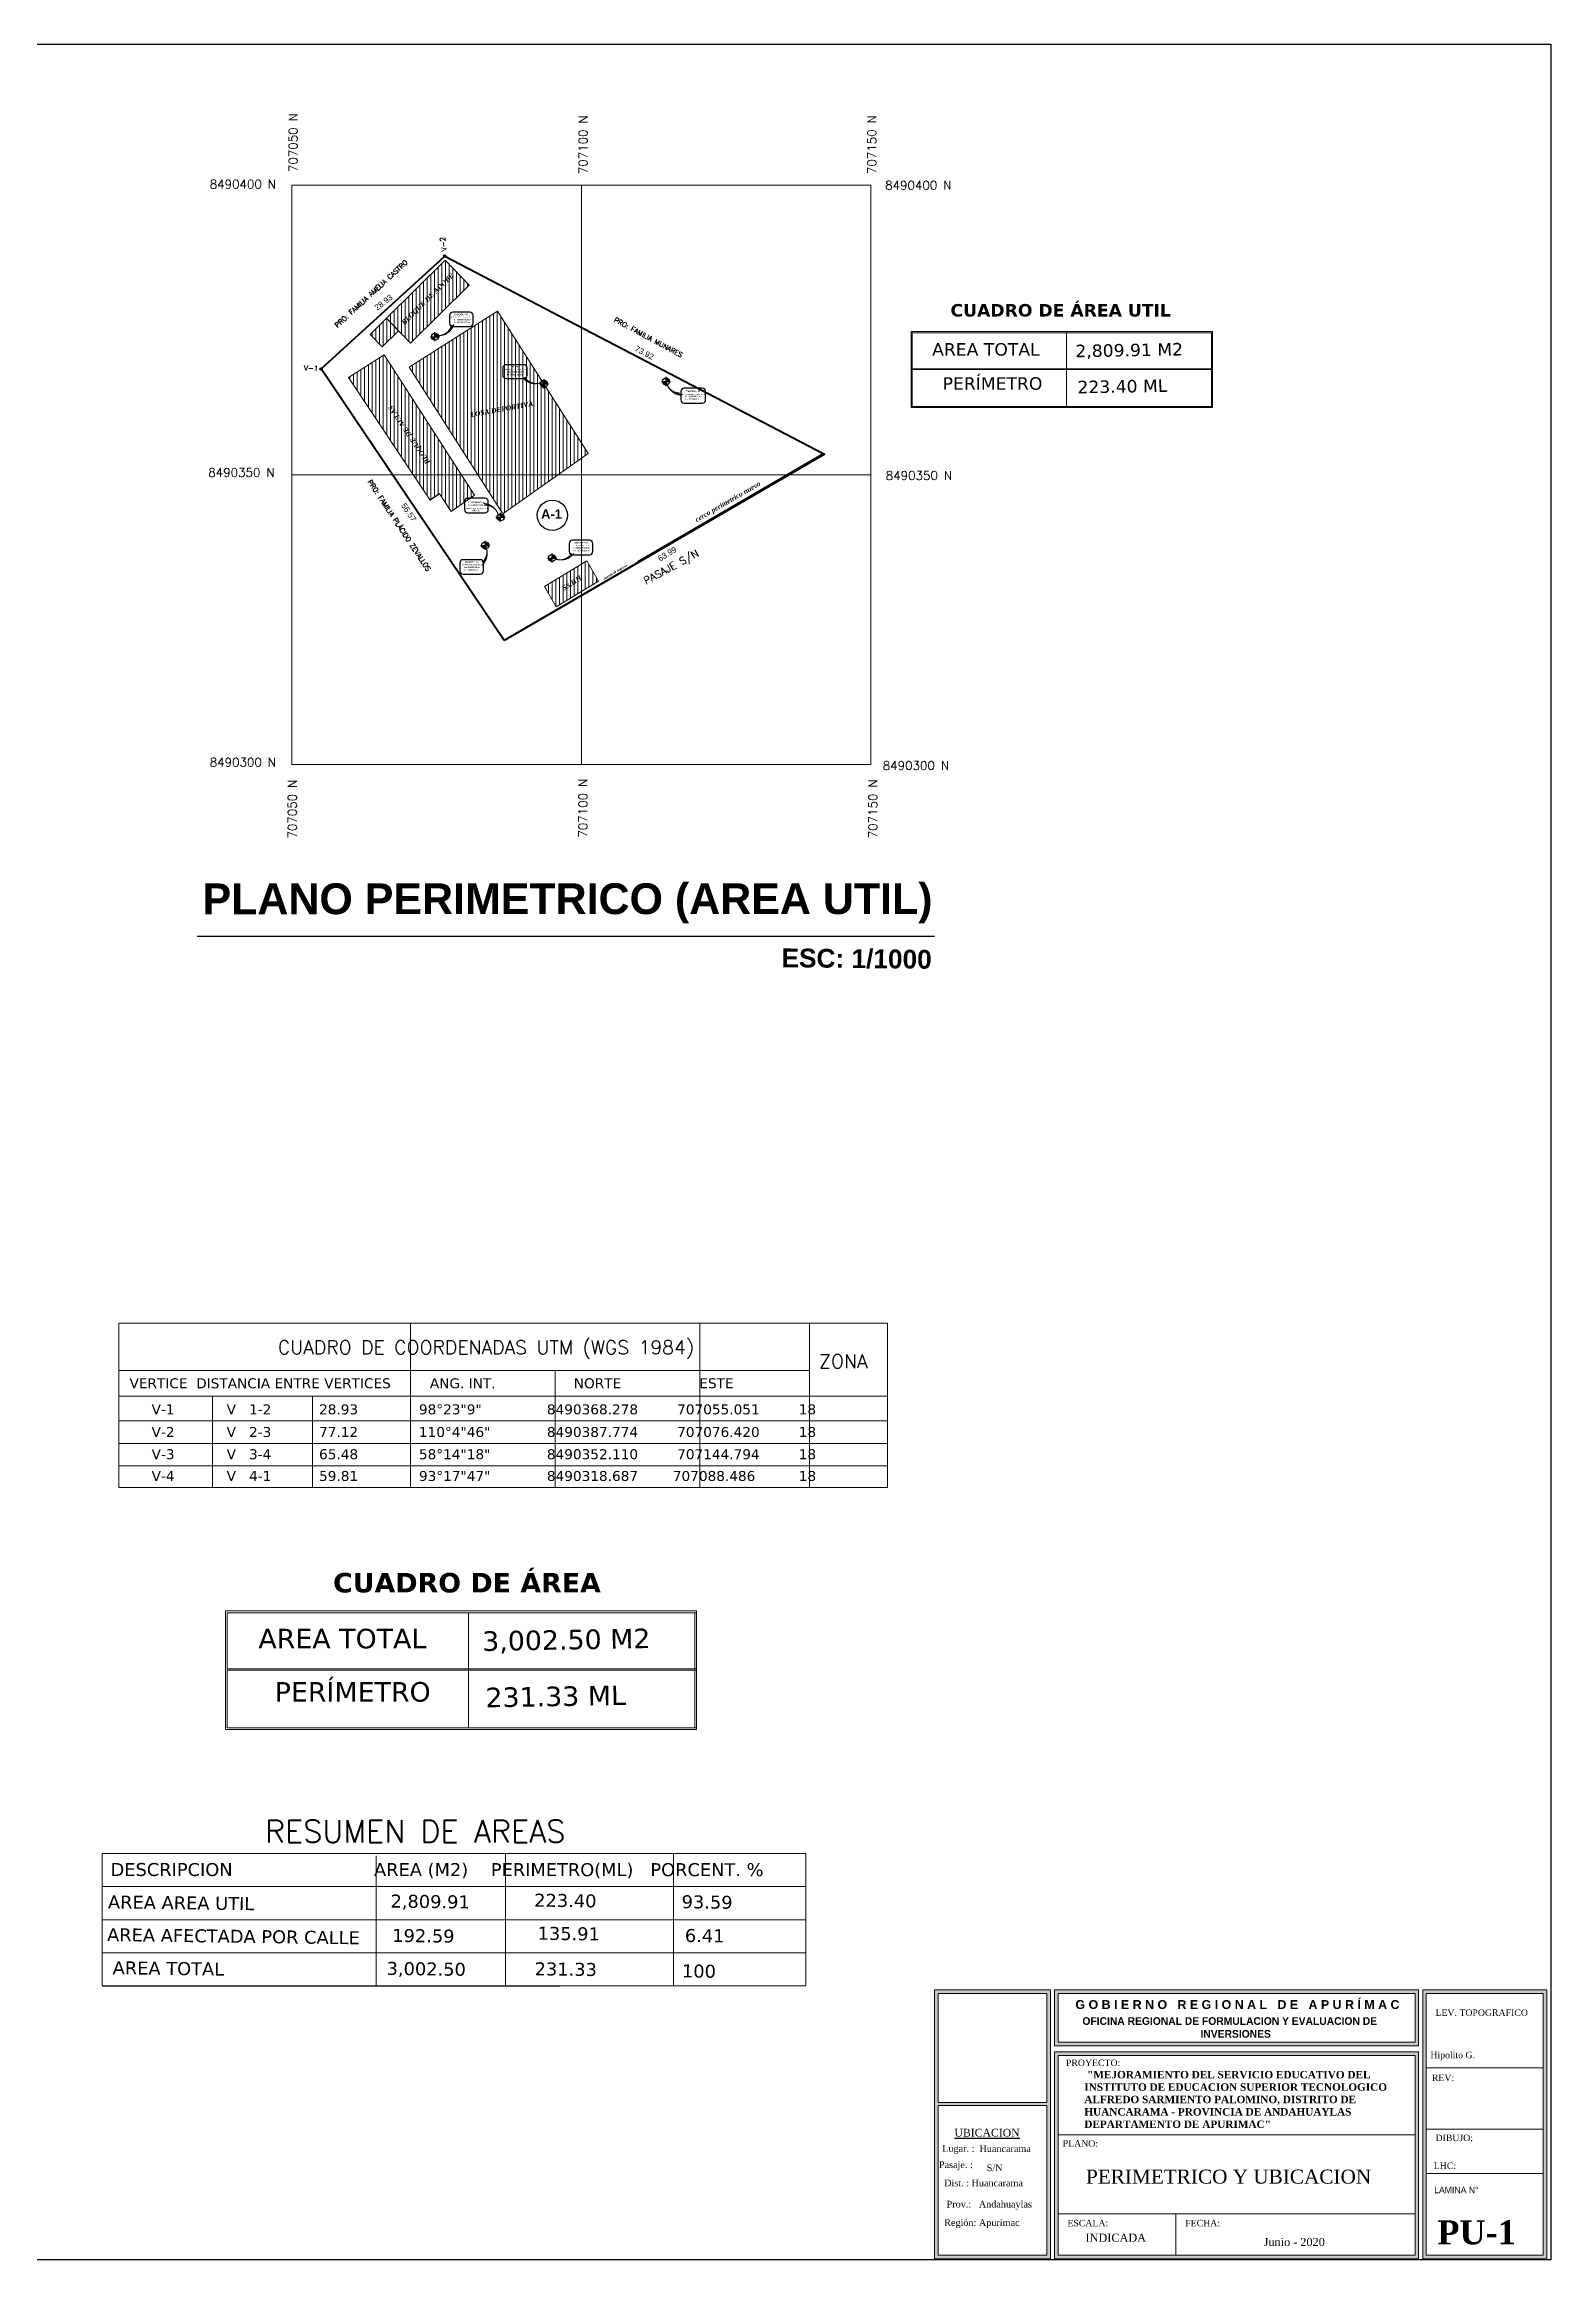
# Model space of a CAD drawing. Header units: metres. Extents: x 706106 to 709341, y 8490035 to 8490642.
# Drawn here: x 707203.2 to 707463.3, y 8490037.9 to 8490420.4 of the extents above; entities that cross this region are included whole.
import ezdxf
from ezdxf.enums import TextEntityAlignment as Align

# ---------------------------------------------------------------- set-up
doc = ezdxf.new("R2010")
doc.units = ezdxf.units.M
for name, color, linetype in [('$AUDIT-BAD-LAYER', 7, 'Continuous'), ('C-ANNO-MATC-TEXT', 150, 'Continuous'), ('C-PROP-BRNG', 92, 'Continuous'), ('C-ROAD-TEXT', 11, 'Continuous'), ('C-SSWR-PIPE-PATT', 7, 'Continuous'), ('C-STRM-STRC', 170, 'Continuous'), ('CALLES', 7, 'Continuous'), ('TEXTOS Numer', 41, 'Continuous')]:
    doc.layers.add(name, color=color, linetype=linetype)
for name, color, linetype, lineweight in [('0_Pen_No__1', 7, 'Continuous', 13), ('1-blanco', 7, 'Continuous', 25), ('2D Drafting - General_Pen_No__1', 7, 'Continuous', 13), ('A-ACOTACION', 7, 'Continuous', 9), ('auxiliar', 1, 'Continuous', 9), ('BLOQUES', 7, 'Continuous', 60), ('detalles', 84, 'Continuous', 25), ('muros_0.8', 12, 'Continuous', 80), ('PLUMA 02', 51, 'Continuous', 20), ('TEXTO', 152, 'Continuous', 0), ('Texto_Pen_No__21', 7, 'Continuous', 35), ('V-INTEREG', 5, 'Continuous', 5)]:
    doc.layers.add(name, color=color, linetype=linetype, lineweight=lineweight)
doc.layers.add('2D Drafting - General_Pen_No__102', color=7, linetype='Continuous', lineweight=13, true_color=0xcccccc)
doc.styles.add('ARIAL', font='arial.ttf')
doc.styles.add('CALLES', font='verdana.ttf', dxfattribs={"height": 3})
doc.styles.add('COTAS', font='arial.ttf')
doc.styles.add('Dutch801 XBd BT', font='dutcheb.ttf', dxfattribs={"height": 0.2})
doc.styles.add('GENERATED_STYLE_7', font='GOTHIC.TTF')
doc.styles.add('MtXpl_Palatino_Linot', font='')
doc.styles.add('MtXpl_Verdana', font='')
doc.styles.add('ROMANT', font='romant.shx')
doc.styles.get("Standard").update_dxf_attribs({"font": 'simplex.shx'})
doc.styles.get('MtXpl_Palatino_Linot').set_extended_font_data('Palatino Linotype', italic=True, bold=True)
doc.styles.get('MtXpl_Verdana').set_extended_font_data('Verdana', bold=True)
pattern_1 = [(90, (197.42394, 188.33345), (-0.635, 0), [])]

# ---------------------------------------------------------------- blocks, each defined once
blk = doc.blocks.new('bm')
for p, q in [((-0.13, 0), (0.13, 0)), ((0, -0.13), (0, 0.13))]:
    blk.add_line(p, q)
at = {"const_width": 0.1}
for points in [[(-0.05, 0, 0.414214), (0, -0.05, 1)], [(0.05, 0, 0.414214), (0, 0.05, 1)]]:
    blk.add_lwpolyline(points, format="xyb", dxfattribs=at)
blk.add_circle((0, 0), 0.1)

msp = doc.modelspace()

# ---------------------------------------------------------------- hatches: boundary and pattern name
at = {"layer": '2D Drafting - General_Pen_No__102', "linetype": 'Continuous'}
h = msp.add_hatch(color=256, dxfattribs=at)
h.paths.add_polyline_path([(707356.888, 8490038.0251), (707376.9134, 8490038.0251), (707376.9134, 8490084.4372), (707356.888, 8490084.4372)])
h.paths.add_polyline_path([(707376.3065, 8490038.632), (707357.5024, 8490038.632), (707357.5024, 8490064.46), (707376.3065, 8490064.46)], flags=16)
h.paths.add_polyline_path([(707357.5024, 8490065.0178), (707357.5024, 8490083.8303), (707376.3065, 8490083.8303), (707376.3065, 8490065.0178)], flags=16)
h = msp.add_hatch(color=256, dxfattribs=at)
h.paths.add_polyline_path([(707377.6275, 8490084.4372), (707377.6275, 8490074.7978), (707440.4623, 8490074.7978), (707440.4623, 8490084.4372)])
h.paths.add_polyline_path([(707378.2344, 8490075.4047), (707378.2344, 8490083.8303), (707439.8554, 8490083.8303), (707439.8554, 8490075.4047)], flags=16)
h = msp.add_hatch(color=256, dxfattribs=at)
h.paths.add_polyline_path([(707441.1764, 8490084.4372), (707441.1764, 8490038.0251), (707462.5973, 8490038.0251), (707462.5973, 8490084.4372)])
h.paths.add_polyline_path([(707441.7833, 8490038.632), (707441.7833, 8490083.8303), (707461.9904, 8490083.8303), (707461.9904, 8490038.632)], flags=16)
h = msp.add_hatch(color=256, dxfattribs=at)
h.paths.add_polyline_path([(707377.6275, 8490038.0251), (707440.4623, 8490038.0251), (707440.4623, 8490073.7267), (707377.6275, 8490073.7267)])
h.paths.add_polyline_path([(707378.2344, 8490038.632), (707378.2344, 8490073.1198), (707439.8554, 8490073.1198), (707439.8554, 8490038.632)], flags=16)
at = {"layer": 'BLOQUES', "lineweight": 0}
h = msp.add_hatch(dxfattribs=at)
h.set_pattern_fill('ANSI31', color=256, scale=0.2, angle=45)
h.set_pattern_definition(pattern_1)
h.paths.add_polyline_path([(707266.1778, 8490364.595), (707282.346, 8490339.311), (707297.0887, 8490349.71), (707281.4351, 8490374.2574)])
h.paths.add_polyline_path([(707276.6761, 8490355.6901), (707287.9212, 8490357.7382), (707287.6834, 8490359.0433), (707276.4383, 8490356.9952)], flags=24)
h.paths.add_polyline_path([(707270.4682, 8490348.2978), (707263.5916, 8490358.5408), (707262.1774, 8490357.5914), (707269.054, 8490347.3483)], flags=24)
h.paths.add_polyline_path([(707265.5488, 8490371.2257), (707274.5013, 8490380.1045), (707273.3018, 8490381.314), (707264.3494, 8490372.4351)], flags=24)
h = msp.add_hatch(dxfattribs=at)
h.set_pattern_fill('ANSI31', color=256, scale=0.2, angle=45)
h.set_pattern_definition(pattern_1)
h.paths.add_polyline_path([(707276.5351, 8490378.7654), (707266.4336, 8490368.7426), (707262.2736, 8490373.0478), (707272.3751, 8490383.0706)])
h.paths.add_polyline_path([(707265.5488, 8490371.2257), (707274.5013, 8490380.1045), (707273.3018, 8490381.314), (707264.3494, 8490372.4351)], flags=24)
h = msp.add_hatch(dxfattribs=at)
h.set_pattern_fill('ANSI31', color=256, scale=0.2, angle=45)
h.set_pattern_definition(pattern_1)
h.paths.add_polyline_path([(707264.3447, 8490370.9045), (707261.5322, 8490368.1392), (707259.4426, 8490370.2644), (707262.2736, 8490373.0478)])
h = msp.add_hatch(dxfattribs=at)
h.set_pattern_fill('ANSI31', color=256, scale=0.2, angle=45)
h.set_pattern_definition(pattern_1)
h.paths.add_polyline_path([(707277.4413, 8490342.4822), (707273.4165, 8490339.7039), (707271.3879, 8490342.7558), (707269.7896, 8490341.6526), (707255.7301, 8490362.804), (707261.848, 8490366.7478)])
h.paths.add_polyline_path([(707276.6761, 8490355.6901), (707287.9212, 8490357.7382), (707287.6834, 8490359.0433), (707276.4383, 8490356.9952)], flags=24)
h.paths.add_polyline_path([(707270.4682, 8490348.2978), (707263.5916, 8490358.5408), (707262.1774, 8490357.5914), (707269.054, 8490347.3483)], flags=24)
h = msp.add_hatch(dxfattribs=at)
h.set_pattern_fill('ANSI31', color=256, scale=0.2, angle=45)
h.set_pattern_definition(pattern_1)
h.paths.add_polyline_path([(707298.8492, 8490327.6648), (707296.856, 8490331.1791), (707289.568, 8490326.7529), (707291.5613, 8490323.2386)])
h.paths.add_polyline_path([(707292.8142, 8490325.6801), (707296.2724, 8490327.8236), (707295.5739, 8490328.9504), (707292.1157, 8490326.8069)], flags=24)
at = {"layer": 'V-INTEREG', "lineweight": 0}
h = msp.add_hatch(dxfattribs=at)
h.set_pattern_fill('ANSI31', color=8, scale=0.027191, angle=-193.688975, style=0)
h.set_pattern_definition([(211.311025, (707272.061438, 8490366.2657927), (0.0017663499, -0.0029038762), [])])
edge = h.paths.add_edge_path()
edge.add_line((707273.8725, 8490371.9581), (707273.5791, 8490371.6044))
edge.add_line((707273.5791, 8490371.6044), (707273.4727, 8490371.8336))
edge.add_arc((707271.2213, 8490372.3658), 2.3134, 273.126986, 346.699516, ccw=False)
edge.add_arc((707271.2511, 8490372.8108), 2.7566, 272.004722, 341.981115)
h.paths.add_polyline_path([(707271.4038, 8490370.1303), (707271.3475, 8490370.0559), (707271.4265, 8490369.9921), (707271.1513, 8490370.0279)])
h = msp.add_hatch(dxfattribs=at)
h.set_pattern_fill('ANSI31', color=8, scale=0.027191, angle=-212.683187, style=0)
h.set_pattern_definition([(192.31681, (707289.623532, 8490358.0572865), (0.0007250424, -0.003320663), [])])
edge = h.paths.add_edge_path()
edge.add_line((707285.7396, 8490362.8502), (707286.1321, 8490362.6112))
edge.add_line((707286.1321, 8490362.6112), (707286.1581, 8490362.8626))
edge.add_arc((707288.1137, 8490364.0986), 2.3134, 212.294696, 285.867226)
edge.add_arc((707287.9407, 8490364.5097), 2.7566, 217.013097, 286.98949, ccw=False)
h.paths.add_polyline_path([(707288.6688, 8490361.9254), (707288.7462, 8490361.8733), (707288.6923, 8490361.7873), (707288.9409, 8490361.9108)])
h = msp.add_hatch(dxfattribs=at)
h.set_pattern_fill('ANSI31', color=8, scale=0.027191, angle=-73.516556, style=0)
h.set_pattern_definition([(331.483444, (707315.2196764, 8490367.6466577), (0.0016226757, 0.0029865386), [])])
edge = h.paths.add_edge_path()
edge.add_line((707313.0392, 8490359.7919), (707312.63, 8490360.0009))
edge.add_line((707312.63, 8490360.0009), (707312.8304, 8490360.1549))
edge.add_arc((707312.8581, 8490362.4681), 2.3134, 195.742264, 269.314794, ccw=False)
edge.add_arc((707313.2988, 8490362.5362), 2.7566, 194.62, 264.596393)
h.paths.add_polyline_path([(707310.7164, 8490361.8018), (707310.6315, 8490361.8404), (707310.5865, 8490361.7494), (707310.5613, 8490362.0258)])
h = msp.add_hatch(dxfattribs=at)
h.set_pattern_fill('ANSI31', color=8, scale=0.027191, angle=-156.38919, style=0)
h.set_pattern_definition([(248.61081, (707285.228063, 8490336.8332458), (0.0031647951, -0.0012395809), [])])
edge = h.paths.add_edge_path()
edge.add_line((707279.0855, 8490341.1023), (707279.5022, 8490340.9083))
edge.add_line((707279.5022, 8490340.9083), (707279.3075, 8490340.7471))
edge.add_arc((707279.3645, 8490338.4344), 2.3134, 17.838777, 91.411307, ccw=False)
edge.add_arc((707278.9265, 8490338.3502), 2.7566, 16.716513, 86.692906)
h.paths.add_polyline_path([(707281.4803, 8490339.1786), (707281.5666, 8490339.1431), (707281.6083, 8490339.2358), (707281.6435, 8490338.9604)])
h = msp.add_hatch(dxfattribs=at)
h.set_pattern_fill('ANSI31', color=8, scale=0.027191, angle=-113.904617, style=0)
h.set_pattern_definition([(291.095383, (707283.0225048, 8490335.103968), (0.00317111, 0.001223336), [])])
edge = h.paths.add_edge_path()
edge.add_line((707278.8785, 8490330.534), (707279.0548, 8490330.9585))
edge.add_line((707279.0548, 8490330.9585), (707278.8023, 8490330.9458))
edge.add_arc((707277.2824, 8490332.6898), 2.3134, 311.073266, 384.645797)
edge.add_arc((707276.9025, 8490332.4561), 2.7566, 315.791668, 385.76806, ccw=False)
h.paths.add_polyline_path([(707279.3454, 8490333.5701), (707279.385, 8490333.6545), (707279.4783, 8490333.6143), (707279.3183, 8490333.8412)])
h = msp.add_hatch(dxfattribs=at)
h.set_pattern_fill('ANSI31', color=8, scale=0.027191, angle=-212.683187, style=0)
h.set_pattern_definition([(192.31681, (707290.8331052, 8490327.620693), (0.0007250424, -0.003320663), [])])
edge = h.paths.add_edge_path()
edge.add_line((707294.5983, 8490332.4136), (707294.2057, 8490332.1746))
edge.add_line((707294.2057, 8490332.1746), (707294.1797, 8490332.426))
edge.add_arc((707292.2241, 8490333.662), 2.3134, 254.132774, 327.705304, ccw=False)
edge.add_arc((707292.3971, 8490334.0731), 2.7566, 253.01051, 322.986903)
h.paths.add_polyline_path([(707291.669, 8490331.4888), (707291.5916, 8490331.4368), (707291.6456, 8490331.3507), (707291.397, 8490331.4742)])

# ---------------------------------------------------------------- linework, layer by layer
msp.add_line((707271.3879, 8490342.7558), (707269.7896, 8490341.6526))
msp.add_circle((707290.8928, 8490339.0419), 2.6165)
at = {"layer": '0_Pen_No__1', "linetype": 'Continuous'}
for p, q in [((707441.7833, 8490070.9805), (707461.9904, 8490070.9805)), ((707439.8554, 8490059.4306), (707378.2344, 8490059.4306)), ((707441.7833, 8490060.4091), (707461.9904, 8490060.4091)), ((707441.7833, 8490052.7404), (707461.9904, 8490052.7404)), ((707378.2321, 8490045.7724), (707439.8577, 8490045.7724)), ((707398.5724, 8490045.7724), (707398.5724, 8490038.632))]:
    msp.add_line(p, q, dxfattribs=at)
at = {"layer": '0_Pen_No__1', "linetype": 'Continuous', "flags": 128}
for points in [[(707356.888, 8490038.0251), (707376.9134, 8490038.0251), (707376.9134, 8490084.4372), (707356.888, 8490084.4372)], [(707357.5024, 8490083.8303), (707376.3065, 8490083.8303), (707376.3065, 8490065.0178), (707357.5024, 8490065.0178)], [(707377.6275, 8490074.7978), (707440.4623, 8490074.7978), (707440.4623, 8490084.4372), (707377.6275, 8490084.4372)], [(707378.2344, 8490075.4047), (707439.8554, 8490075.4047), (707439.8554, 8490083.8303), (707378.2344, 8490083.8303)], [(707441.1764, 8490038.0251), (707462.5973, 8490038.0251), (707462.5973, 8490084.4372), (707441.1764, 8490084.4372)], [(707441.7833, 8490038.632), (707461.9904, 8490038.632), (707461.9904, 8490083.8303), (707441.7833, 8490083.8303)], [(707377.6275, 8490073.7267), (707377.6275, 8490038.0251), (707440.4623, 8490038.0251), (707440.4623, 8490073.7267)], [(707378.2344, 8490073.1198), (707378.2344, 8490038.632), (707439.8554, 8490038.632), (707439.8554, 8490073.1198)], [(707357.5024, 8490038.632), (707376.3065, 8490038.632), (707376.3065, 8490064.46), (707357.5024, 8490064.46)]]:
    msp.add_lwpolyline(points, close=True, dxfattribs=at)
at = {"layer": '1-blanco', "linetype": 'Continuous', "lineweight": 9}
for p, q in [((707352.8315, 8490357.6354), (707352.8315, 8490370.7388)), ((707352.8315, 8490370.7388), (707404.8963, 8490370.7388)), ((707353.0315, 8490364.3263), (707353.0315, 8490370.5389)), ((707353.0315, 8490370.5389), (707404.8963, 8490370.5389)), ((707379.6996, 8490370.5389), (707379.6996, 8490357.8206)), ((707404.6964, 8490370.5389), (707404.6964, 8490364.3263)), ((707404.8963, 8490370.7388), (707404.8963, 8490357.6354)), ((707404.8963, 8490364.3263), (707353.0315, 8490364.3263)), ((707353.0315, 8490357.8206), (707353.0315, 8490364.1797)), ((707353.0315, 8490364.1797), (707404.8963, 8490364.1797)), ((707404.6964, 8490364.1797), (707404.6964, 8490357.8206)), ((707404.8963, 8490357.6354), (707352.8315, 8490357.6354)), ((707404.8963, 8490357.8206), (707353.0315, 8490357.8206)), ((707234.4442, 8490129.3932), (707234.4442, 8490149.8674)), ((707234.4442, 8490149.8674), (707315.7954, 8490149.8674)), ((707315.7954, 8490149.8674), (707315.7954, 8490129.3932)), ((707234.7566, 8490139.8478), (707234.7566, 8490149.555)), ((707234.7566, 8490149.555), (707315.7954, 8490149.555)), ((707276.4255, 8490149.555), (707276.4255, 8490129.6826)), ((707315.483, 8490149.555), (707315.483, 8490139.8478)), ((707315.7954, 8490139.8478), (707234.7566, 8490139.8478)), ((707234.7566, 8490129.6826), (707234.7566, 8490139.6188)), ((707234.7566, 8490139.6188), (707315.7954, 8490139.6188)), ((707315.483, 8490139.6188), (707315.483, 8490129.6826)), ((707315.7954, 8490129.3932), (707234.4442, 8490129.3932)), ((707315.7954, 8490129.6826), (707234.7566, 8490129.6826)), ((707213.193, 8490096.5511), (707213.193, 8490107.9739)), ((707213.193, 8490107.9739), (707292.2419, 8490107.9739)), ((707213.193, 8490096.5511), (707213.193, 8490107.9739)), ((707213.193, 8490107.9739), (707292.2419, 8490107.9739)), ((707249.8198, 8490107.9739), (707334.689, 8490107.9739)), ((707249.8198, 8490107.9739), (707334.689, 8490107.9739)), ((707282.8303, 8490107.9739), (707282.8303, 8490096.5511)), ((707282.8303, 8490107.9739), (707282.8303, 8490096.5511)), ((707311.8037, 8490107.9739), (707311.8037, 8490096.5511)), ((707311.8037, 8490107.9739), (707311.8037, 8490096.5511)), ((707260.5011, 8490107.5899), (707260.5011, 8490096.1671)), ((707260.5011, 8490107.5899), (707260.5011, 8490096.1671)), ((707213.193, 8490102.2631), (707292.2419, 8490102.2631)), ((707213.193, 8490102.2631), (707292.2419, 8490102.2631)), ((707249.8198, 8490102.2631), (707334.5149, 8490102.2631)), ((707249.8198, 8490102.2631), (707334.689, 8490102.2631)), ((707213.193, 8490085.1283), (707213.193, 8490096.5511)), ((707213.193, 8490096.5511), (707292.2419, 8490096.5511)), ((707213.193, 8490085.1283), (707213.193, 8490096.5511)), ((707213.193, 8490096.5511), (707292.2419, 8490096.5511)), ((707249.8198, 8490096.5511), (707334.689, 8490096.5511)), ((707249.8198, 8490096.5511), (707334.689, 8490096.5511)), ((707282.8303, 8490096.5511), (707282.8303, 8490090.8403)), ((707282.8303, 8490096.5511), (707282.8303, 8490090.8403)), ((707311.8036, 8490096.5511), (707311.8036, 8490090.8403)), ((707311.8036, 8490096.5511), (707311.8036, 8490090.8403)), ((707260.5011, 8490096.1671), (707260.5011, 8490090.8403)), ((707260.5011, 8490096.1671), (707260.5011, 8490090.8403)), ((707213.193, 8490090.8403), (707292.2419, 8490090.8403)), ((707213.193, 8490090.8403), (707292.2419, 8490090.8403)), ((707249.8198, 8490090.8403), (707334.689, 8490090.8403)), ((707249.8198, 8490090.8403), (707334.689, 8490090.8403)), ((707260.5011, 8490091.9064), (707260.5011, 8490085.1283)), ((707260.5011, 8490091.9064), (707260.5011, 8490085.1283)), ((707260.5011, 8490090.4551), (707260.5011, 8490085.1283)), ((707260.5011, 8490090.4551), (707260.5011, 8490085.1283)), ((707282.8303, 8490090.8391), (707282.8303, 8490085.1283)), ((707282.8303, 8490090.8391), (707282.8303, 8490085.1283)), ((707311.8036, 8490090.8403), (707311.8036, 8490085.1283)), ((707311.8036, 8490090.8403), (707311.8036, 8490085.1283)), ((707311.8036, 8490090.8391), (707311.8036, 8490085.1283)), ((707311.8036, 8490090.8391), (707311.8036, 8490085.1283)), ((707213.193, 8490085.1283), (707334.689, 8490085.1283)), ((707213.193, 8490085.1283), (707334.689, 8490085.1283)), ((707249.8198, 8490085.1283), (707334.689, 8490085.1283)), ((707249.8198, 8490085.1283), (707334.689, 8490085.1283))]:
    msp.add_line(p, q, dxfattribs=at)
at = {"layer": '1-blanco', "linetype": 'Continuous', "lineweight": 5}
for p, q in [((707216.0603, 8490199.5554), (707266.4268, 8490199.5554)), ((707216.0603, 8490199.5554), (707216.0603, 8490186.9533)), ((707266.4268, 8490199.5554), (707266.4268, 8490183.158)), ((707316.3431, 8490199.5554), (707316.3431, 8490183.1581)), ((707316.3431, 8490199.5554), (707348.7899, 8490199.5554)), ((707335.2914, 8490199.5554), (707335.2914, 8490191.3756)), ((707216.0603, 8490191.3756), (707266.4268, 8490191.3756)), ((707316.3431, 8490191.3756), (707335.2914, 8490191.3756)), ((707335.2914, 8490191.3756), (707335.2914, 8490186.9533)), ((707335.2914, 8490191.3756), (707335.2914, 8490186.9533)), ((707216.0603, 8490186.9533), (707316.343, 8490186.9533)), ((707216.0603, 8490171.1757), (707216.0603, 8490186.9533)), ((707216.0603, 8490174.935), (707216.0603, 8490186.9515)), ((707232.2274, 8490186.9533), (707232.2274, 8490182.531)), ((707249.4811, 8490186.9533), (707249.4811, 8490182.531)), ((707266.4268, 8490187.0414), (707266.4268, 8490186.9533)), ((707266.4268, 8490186.9533), (707266.4268, 8490174.935)), ((707316.343, 8490187.0415), (707316.343, 8490186.9533)), ((707316.343, 8490186.9533), (707316.343, 8490174.935)), ((707316.3431, 8490186.9533), (707348.7899, 8490186.9533)), ((707335.2913, 8490187.0415), (707335.2913, 8490178.7717)), ((707335.2913, 8490187.0415), (707335.2913, 8490171.1757)), ((707335.2913, 8490186.9533), (707335.2913, 8490174.935)), ((707335.2913, 8490186.9515), (707335.2913, 8490174.935)), ((707216.0603, 8490178.7717), (707216.0603, 8490182.6803)), ((707216.0603, 8490182.6803), (707316.3431, 8490182.6803)), ((707232.2274, 8490182.531), (707232.2274, 8490174.935)), ((707249.4811, 8490182.531), (707249.4811, 8490174.935)), ((707316.343, 8490182.6803), (707348.7899, 8490182.6803)), ((707216.0603, 8490178.7717), (707316.343, 8490178.7717)), ((707266.4267, 8490178.7717), (707266.4267, 8490174.935)), ((707266.4268, 8490179.3573), (707266.4268, 8490171.1757)), ((707316.343, 8490179.3573), (707316.343, 8490171.1757)), ((707316.343, 8490178.7717), (707316.343, 8490174.935)), ((707316.343, 8490178.7717), (707348.7899, 8490178.7717)), ((707335.2913, 8490179.3573), (707335.2913, 8490171.1757)), ((707216.0603, 8490174.935), (707316.343, 8490174.935)), ((707232.2274, 8490174.935), (707232.2274, 8490171.1757)), ((707249.4811, 8490174.935), (707249.4811, 8490171.1757)), ((707316.343, 8490174.935), (707348.7899, 8490174.935)), ((707216.0603, 8490171.1757), (707316.343, 8490171.1757)), ((707316.343, 8490171.1757), (707348.7899, 8490171.1757))]:
    msp.add_line(p, q, dxfattribs=at)
at = {"layer": '1-blanco', "linetype": 'Continuous', "lineweight": 5, "flags": 128}
for points in [[(707266.4268, 8490199.5554), (707316.3431, 8490199.5554)], [(707348.7899, 8490199.5554), (707348.7899, 8490171.1757)], [(707266.4268, 8490191.3756), (707316.3431, 8490191.3756)], [(707291.3849, 8490191.3756), (707291.3849, 8490171.1757)]]:
    msp.add_lwpolyline(points, dxfattribs=at)
at = {"layer": '1-blanco', "linetype": 'Continuous', "lineweight": 9, "flags": 128}
msp.add_lwpolyline([(707334.689, 8490107.9739), (707334.689, 8490085.1283)], dxfattribs=at)
at = {"layer": '2D Drafting - General_Pen_No__1', "linetype": 'Continuous', "flags": 128}
for points in [[(707356.888, 8490038.0251), (707376.9134, 8490038.0251), (707376.9134, 8490084.4372), (707356.888, 8490084.4372)], [(707357.5024, 8490065.0178), (707357.5024, 8490083.8303), (707376.3065, 8490083.8303), (707376.3065, 8490065.0178)], [(707377.6275, 8490084.4372), (707377.6275, 8490074.7978), (707440.4623, 8490074.7978), (707440.4623, 8490084.4372)], [(707378.2344, 8490075.4047), (707378.2344, 8490083.8303), (707439.8554, 8490083.8303), (707439.8554, 8490075.4047)], [(707441.1764, 8490084.4372), (707441.1764, 8490038.0251), (707462.5973, 8490038.0251), (707462.5973, 8490084.4372)], [(707441.7833, 8490038.632), (707441.7833, 8490083.8303), (707461.9904, 8490083.8303), (707461.9904, 8490038.632)], [(707377.6275, 8490038.0251), (707440.4623, 8490038.0251), (707440.4623, 8490073.7267), (707377.6275, 8490073.7267)], [(707378.2344, 8490038.632), (707378.2344, 8490073.1198), (707439.8554, 8490073.1198), (707439.8554, 8490038.632)], [(707376.3065, 8490038.632), (707357.5024, 8490038.632), (707357.5024, 8490064.46), (707376.3065, 8490064.46)]]:
    msp.add_lwpolyline(points, close=True, dxfattribs=at)
at = {"layer": 'A-ACOTACION', "lineweight": 30, "flags": 128}
msp.add_lwpolyline([(706943.0805, 8490420.3514), (707463.2805, 8490420.3514), (707463.2805, 8490037.8514), (706943.0805, 8490037.8514), (706943.0805, 8490420.3514)], dxfattribs=at)
at = {"layer": 'BLOQUES', "lineweight": 0, "flags": 128}
for points in [[(707276.5351, 8490378.7654), (707266.4336, 8490368.7426), (707262.2736, 8490373.0478), (707272.3751, 8490383.0706)], [(707264.3447, 8490370.9045), (707261.5322, 8490368.1392), (707259.4426, 8490370.2644), (707262.2736, 8490373.0478)], [(707266.1778, 8490364.595), (707282.346, 8490339.311), (707297.0887, 8490349.71), (707281.4351, 8490374.2574)], [(707298.8492, 8490327.6648), (707296.856, 8490331.1791), (707289.568, 8490326.7529), (707291.5613, 8490323.2386)]]:
    msp.add_lwpolyline(points, close=True, dxfattribs=at)
msp.add_lwpolyline([(707277.4413, 8490342.4822), (707273.4165, 8490339.7039), (707271.3879, 8490342.7558), (707269.7896, 8490341.6526), (707255.7301, 8490362.804), (707261.848, 8490366.7478), (707277.4413, 8490342.4822)], dxfattribs=at)
at = {"layer": 'BLOQUES', "lineweight": 35, "flags": 128}
msp.add_lwpolyline([(707305.6305, 8490331.0028), (707337.711, 8490349.6934), (707337.8682, 8490349.6114), (707305.7061, 8490330.8732)], close=True, dxfattribs=at)
at = {"layer": 'C-ANNO-MATC-TEXT', "lineweight": 9}
for p, q in [((707245.9088, 8490396.0222), (707345.9088, 8490396.0222)), ((707245.9088, 8490296.0222), (707245.9088, 8490396.0222)), ((707295.9088, 8490296.0222), (707295.9088, 8490396.0222)), ((707345.9088, 8490296.0222), (707345.9088, 8490396.0222)), ((707245.9088, 8490346.0222), (707345.9088, 8490346.0222)), ((707245.9088, 8490296.0222), (707345.9088, 8490296.0222))]:
    msp.add_line(p, q, dxfattribs=at)
at = {"layer": 'C-ROAD-TEXT', "color": 4, "linetype": 'Continuous', "lineweight": -3}
for points, elevation in [([(707273.1358, 8490373.5388), (707273.1358, 8490372.1809, 0.41421356), (707273.7022, 8490371.6144), (707276.6537, 8490371.6144, 0.41421356), (707277.2202, 8490372.1809), (707277.2202, 8490373.5388, 0.41421356), (707276.6537, 8490374.1053), (707273.7022, 8490374.1053, 0.41421356)], -3505.372), ([(707286.4772, 8490364.52), (707286.4772, 8490363.162, -0.41421356), (707285.9107, 8490362.5956), (707282.9592, 8490362.5956, -0.41421356), (707282.3928, 8490363.162), (707282.3928, 8490364.52, -0.41421356), (707282.9592, 8490365.0864), (707285.9107, 8490365.0864, -0.41421356)], -507.09), ([(707313.0778, 8490360.3975), (707313.0778, 8490358.9717, 0.41421356), (707313.6726, 8490358.3769), (707316.7717, 8490358.3769, 0.41421356), (707317.3664, 8490358.9717), (707317.3664, 8490360.3975, 0.41421356), (707316.7717, 8490360.9923), (707313.6726, 8490360.9923, 0.41421356)], -177.8796), ([(707279.8375, 8490340.0441), (707279.8375, 8490341.402, 0.41421356), (707279.2711, 8490341.9685), (707276.3196, 8490341.9685, 0.41421356), (707275.7531, 8490341.402), (707275.7531, 8490340.0441, 0.41421356), (707276.3196, 8490339.4776), (707279.2711, 8490339.4776, 0.41421356)], -507.051), ([(707293.8136, 8490334.1517), (707293.8136, 8490332.7938, 0.41421356), (707294.3801, 8490332.2273), (707297.3316, 8490332.2273, 0.41421356), (707297.898, 8490332.7938), (707297.898, 8490334.1517, 0.41421356), (707297.3316, 8490334.7182), (707294.3801, 8490334.7182, 0.41421356)], -520.5089)]:
    msp.add_lwpolyline(points, format="xyb", close=True, dxfattribs=dict(at, elevation=elevation))
msp.add_lwpolyline([(707274.9345, 8490330.7985), (707274.9345, 8490329.4406, 0.41421356), (707275.5009, 8490328.8741), (707278.4524, 8490328.8741, 0.41421356), (707279.0189, 8490329.4406), (707279.0189, 8490330.7985, 0.41421356), (707278.4524, 8490331.365), (707275.5009, 8490331.365, 0.41421356)], format="xyb", close=True, dxfattribs=at)
at = {"layer": 'C-SSWR-PIPE-PATT'}
for centre in [(707272.3282, 8490383.7961), (707250.9591, 8490364.3007), (707250.9591, 8490364.3007)]:
    msp.add_circle(centre, 0.1964, dxfattribs=at)
at = {"layer": 'C-STRM-STRC', "lineweight": 50, "flags": 128}
msp.add_lwpolyline([(707282.5808, 8490317.4), (707250.9591, 8490364.3007), (707272.3282, 8490383.7961), (707337.8682, 8490349.6114), (707282.5808, 8490317.4)], dxfattribs=at)
at = {"layer": 'TEXTO', "lineweight": 30, "flags": 128}
msp.add_lwpolyline([(707229.5972, 8490266.3779), (707356.9056, 8490266.3779)], dxfattribs=at)
at = {"layer": 'TEXTOS Numer'}
msp.add_line((707213.193, 8490085.1283), (707292.2419, 8490085.1283), dxfattribs=at)
msp.add_line((707213.193, 8490085.1283), (707292.2419, 8490085.1283), dxfattribs=at)

# ---------------------------------------------------------------- block references
at = {"layer": 'detalles', "linetype": 'Continuous', "xscale": 6.096, "yscale": 6.096, "zscale": 6.096}
for p in [(707270.6367, 8490369.8691), (707289.4641, 8490361.7275, 2998.282), (707310.538, 8490362.1278), (707281.9507, 8490338.6821, 2998.321), (707279.3158, 8490333.8431), (707290.8664, 8490331.655)]:
    msp.add_blockref('bm', p, dxfattribs=at)

# ---------------------------------------------------------------- texts
at = {"layer": '$AUDIT-BAD-LAYER', "color": 0, "style": 'Dutch801 XBd BT'}
msp.add_text('PERIMETRICO Y UBICACION', height=2.424604, dxfattribs=at).set_placement((707383.048, 8490050.9821, -177.2994))
at = {"layer": '$AUDIT-BAD-LAYER', "style": 'Dutch801 XBd BT'}
for s, insert, char_height, attachment_point in [('LEV. TOPOGRAFICO', (707443.3873, 8490081.0634), 1.118796, 1), ('Hipolito G.', (707442.5101, 8490073.7527), 1.118796, 1), ('PROYECTO:', (707379.5745, 8490072.4096), 1.1188, 1), ('REV:', (707442.7611, 8490069.8163), 1.1188, 1), ('{\\LUBICACION}', (707360.3269, 8490059.0881), 1.342555, 7), ('PLANO:', (707379.025, 8490058.4803), 1.1188, 1), ('DIBUJO:', (707443.3873, 8490059.4397), 1.1188, 1), ('Pasaje. :  ', (707357.6414, 8490053.2941), 1.162989, 7), ('Lugar. :     ', (707358.2165, 8490056.1086), 1.162989, 7), ('            Huancarama', (707359.379, 8490056.4286), 1.162989, 7), ('       S/N', (707362.827, 8490053.1231), 1.16299, 7), ('LHC:', (707443.0917, 8490054.6341), 1.1188, 1), ('Dist. : Huancarama ', (707358.5499, 8490050.4898), 1.162989, 7), ('{\\fCentury Gothic|b0|i0|c0|p34;LAMINA\\fCentury Gothic|b0|i0|c128|p34; \\fCentury Gothic|b0|i0|c0|p34;N°}', (707443.1538, 8490050.455), 1.1187962, 1), ('Prov.:   Andahuaylas', (707358.9754, 8490046.4793), 1.162989, 7), ('Región: Apurimac', (707358.5525, 8490043.298), 1.162989, 7), ('{ESCALA:}', (707379.8361, 8490044.7304), 1.1188, 1), ('{FECHA:}', (707400.1765, 8490044.7304), 1.1188, 1), ('{INDICADA}', (707382.9657, 8490040.9286), 1.3985, 7), ('Junio - 2020', (707413.7179, 8490041.6108), 1.398495, 1)]:
    msp.add_mtext(s, dxfattribs=dict(at, insert=insert, char_height=char_height, attachment_point=attachment_point))
at = {"layer": '$AUDIT-BAD-LAYER', "insert": (707382.753, 8490070.4419), "char_height": 1.2841415, "width": 58.76956, "attachment_point": 1}
msp.add_mtext('{\\fTimes New Roman|b1|i0|c0|p18; "MEJORAMIENTO DEL SERVICIO EDUCATIVO DEL INSTITUTO DE EDUCACION SUPERIOR TECNOLOGICO ALFREDO SARMIENTO PALOMINO, DISTRITO DE HUANCARAMA - PROVINCIA DE ANDAHUAYLAS DEPARTAMENTO DE APURIMAC"\\P }', dxfattribs=at)
at = {"char_height": 1, "attachment_point": 5, "style": 'COTAS'}
for s, insert, rotation in [('28.93', (707261.753, 8490375.7898), 37.701128), ('73.92', (707306.7804, 8490367.0955), 331.759361), ('56.57', (707266.1066, 8490339.5416), 303.58729), ('63.99', (707310.7348, 8490332.3637), 31.074812)]:
    msp.add_mtext(s, dxfattribs=dict(at, insert=insert, rotation=rotation))
at = {"layer": '0_Pen_No__1', "linetype": 'Continuous', "insert": (707378.2344, 8490076.1579), "char_height": 1.3296695, "width": 61.621008, "attachment_point": 7, "style": 'ARIAL'}
msp.add_mtext('\\pi4.19132,t28.67386,53.1564;{\\fBodoni MT|b1|i0|c0|p18;OFICINA REGIONAL DE FORMULACION Y EVALUACION DE \\P\\pi24.58218,t49.06472,73.54726;INVERSIONES\\fBernadette|b0|i0|c0|p2; \\C8;\\c8355711; }', dxfattribs=at)
at = {"layer": '1-blanco', "linetype": 'Continuous', "lineweight": 9}
for s, height, rotation, p in [('  CUADRO DE COORDENADAS UTM (WGS 1984)', 2.378341, 0.000126, (707240.252, 8490194.1907, 270763.7411)), ('  ZONA', 2.37834, 0.000126, (707333.7136, 8490191.7814)), ('RESUMEN DE AREAS', 3.84, 359.999912, (707241.2964, 8490109.8896)), ('RESUMEN DE AREAS', 3.84, 359.999912, (707241.2964, 8490109.8896))]:
    msp.add_text(s, height=height, rotation=rotation, dxfattribs=at).set_placement(p)
at = {"layer": '1-blanco', "linetype": 'Continuous', "lineweight": 5, "style": 'CALLES'}
for s, rotation, p in [('DESCRIPCION                         AREA (M2)    PERIMETRO(ML)   PORCENT. %%%', 359.986142, (707214.6256, 8490104.0996)), ('AREA AREA UTIL', 359.267478, (707214.1557, 8490098.5117)), (' 2,809.91', 359.267478, (707261.9738, 8490098.6693)), ('223.40', 359.267478, (707287.7569, 8490098.8146)), ('93.59', 359.267478, (707313.2084, 8490098.542)), ('AREA AFECTADA POR CALLE', 359.267478, (707214.009, 8490092.8591)), (' 192.59', 359.267478, (707262.2717, 8490092.7411)), ('135.91', 359.267478, (707288.3435, 8490093.0978)), ('  6.41', 359.267478, (707311.8145, 8490092.7448)), ('AREA TOTAL', 359.267478, (707214.9696, 8490087.1483)), ('3,002.50', 359.267478, (707262.2717, 8490087.0304)), ('231.33', 359.267478, (707287.8321, 8490086.9644)), ('  100', 359.267478, (707311.3165, 8490086.6232))]:
    msp.add_text(s, height=2.24, rotation=rotation, dxfattribs=at).set_placement(p)
at = {"layer": '1-blanco', "linetype": 'Continuous', "lineweight": 9, "attachment_point": 1}
for s, insert, char_height, width, rotation in [('{\\fVerdana|b0|i0|c0|p34;AREA TOTAL}', (707356.4768, 8490368.7616), 2.161413, 19.297166, 0.000126), ('{\\fVerdana|b0|i0|c0|p34;2,809.91 M2}', (707381.1917, 8490368.4743), 2.161413, 38.403691, 1), ('{\\fVerdana|b0|i0|c0|p34;PERÍMETRO}', (707358.2867, 8490362.8691), 2.161413, 5.652463, 0.029714), ('{\\fVerdana|b0|i0|c0|p34;223.40 ML}', (707381.549, 8490362.2438), 2.161413, 20.849526, 1), ('{\\fVerdana|b0|i0|c0|p34;VERTICE  DISTANCIA ENTRE VERTICES         ANG. INT.                  NORTE                  ESTE}', (707217.8916, 8490190.0323), 1.7188284, 114.884745, 0.000189), ('{\\fVerdana|b0|i0|c0|p34;AREA TOTAL}', (707240.1398, 8490146.778), 3.377209, 30.151822, 0.000126), ('{\\fVerdana|b0|i0|c0|p34;3,002.50 M2}', (707278.757, 8490146.3291), 3.377209, 60.005768, 1), ('{\\fVerdana|b0|i0|c0|p34;PERÍMETRO}', (707242.9679, 8490137.5709), 3.377209, 8.831973, 0.029714), ('{\\fVerdana|b0|i0|c0|p34;231.33 ML}', (707279.3153, 8490136.5938), 3.377209, 32.577384, 1)]:
    msp.add_mtext(s, dxfattribs=dict(at, insert=insert, char_height=char_height, width=width, rotation=rotation))
at = {"layer": '1-blanco', "linetype": 'Continuous', "lineweight": 9, "attachment_point": 8}
for s, insert, char_height, rotation in [('{\\fArial|b1|i0|c0|p34;A-1}', (707290.7526, 8490338.4463), 1.592525, 0.014456), ('{\\fArial|b1|i0|c0|p34;PLANO PERIMETRICO (AREA UTIL)}', (707293.5223, 8490268.5744), 5.308416, 0.014456), ('{\\fArial|b1|i0|c0|p34;ESC: 1/1000}', (707343.4219, 8490260.7775), 3.244032, 359.393468)]:
    msp.add_mtext(s, dxfattribs=dict(at, insert=insert, char_height=char_height, rotation=rotation))
at = {"layer": '1-blanco', "linetype": 'Continuous', "lineweight": 5, "char_height": 1.7188284, "width": 136.455154, "attachment_point": 1, "rotation": 0.000189}
for s, insert in [('{\\fVerdana|b0|i0|c0|p34;V-1            V   1-2           28.93              98°23"9"               8490368.278         707055.051         18   }', (707221.7063, 8490185.5281)), ('{\\fVerdana|b0|i0|c0|p34;V-2            V   2-3           77.12              110°4"46"             8490387.774         707076.420         18   }', (707221.7063, 8490181.6195)), ('{\\fVerdana|b0|i0|c0|p34;V-3            V   3-4           65.48              58°14"18"             8490352.110         707144.794         18   }', (707221.7063, 8490177.7829)), ('{\\fVerdana|b0|i0|c0|p34;V-4            V   4-1           59.81              93°17"47"             8490318.687        707088.486          18   }', (707221.7063, 8490174.0235))]:
    msp.add_mtext(s, dxfattribs=dict(at, insert=insert))
at = {"layer": 'auxiliar', "char_height": 0.9, "attachment_point": 5}
for s, insert, rotation in [('\\A1;V-2', (707272.0662, 8490385.8408), 97.68051), ('\\A1;V-1', (707249.2489, 8490364.4377), 357.715329)]:
    msp.add_mtext(s, dxfattribs=dict(at, insert=insert, rotation=rotation))
at = {"layer": 'BLOQUES', "lineweight": 25, "char_height": 1.5, "attachment_point": 5, "rotation": 90}
for s, insert in [('707050 N', (707246.1329, 8490403.3726)), ('707100 N', (707296.1962, 8490403.0012)), ('707150 N', (707346.0722, 8490403.0282)), ('707050 N', (707246.0046, 8490288.2925)), ('707100 N', (707296.192, 8490288.4562)), ('707150 N', (707346.2554, 8490288.3456))]:
    msp.add_mtext(s, dxfattribs=dict(at, insert=insert))
at = {"layer": 'BLOQUES', "lineweight": 25, "char_height": 1.5, "attachment_point": 5}
for s, insert in [('8490400 N', (707237.4682, 8490396.1881)), ('8490400 N', (707354.0865, 8490396.0142)), ('8490350 N', (707237.2205, 8490346.42)), ('8490350 N', (707354.1973, 8490345.8876)), ('8490300 N', (707237.466, 8490296.3892)), ('8490300 N', (707353.6748, 8490295.8114))]:
    msp.add_mtext(s, dxfattribs=dict(at, insert=insert))
at = {"layer": 'C-PROP-BRNG', "color": 42, "style": 'MtXpl_Palatino_Linot'}
for s, rotation, p in [('BLOQUE DE ADOBE', 44.763356, (707265.3551, 8490371.8242)), ('BLOQUE DE AULAS', 123.875011, (707269.8439, 8490348.2206)), ('LOSA DEPORTIVA', 10.322382, (707276.8493, 8490355.9731)), ('SS.HH', 31.792076, (707292.872, 8490326.0062))]:
    msp.add_text(s, height=0.84375, rotation=rotation, dxfattribs=at).set_placement(p)
at = {"layer": 'C-PROP-BRNG', "color": 0, "style": 'MtXpl_Palatino_Linot'}
for s, height, rotation, p in [('cerco perimetrico nuevo', 0.84375, 30.069977, (707315.8462, 8490337.8474)), ('puerta de ingreso', 0.421875, 30.844312, (707299.8967, 8490327.9053, -1497.5))]:
    msp.add_text(s, height=height, rotation=rotation, dxfattribs=at).set_placement(p)
at = {"layer": 'C-ROAD-TEXT', "color": 6, "style": 'MtXpl_Verdana', "width": 0.75}
for s, height, p in [('ENTRE EL BLOQUE DE ADOBE Y LA LOSA  DEPORTIVA', 0.130913, (707273.1571, 8490373.2038, -3438.2777)), ('N = 9490373.8467 m', 0.234375, (707273.8796, 8490372.6771, -3505.372)), ('E = 707074.7281 m', 0.234375, (707273.8831, 8490372.2098, -3505.372)), ('CALICATA = 01', 0.257812, (707273.9817, 8490373.5815, -3568.7534)), ('"CALICATA = 04"', 0.257812, (707313.95, 8490360.3488, -90.2191)), ('"INICIO DEL TALUD DETRAS DEL CERCO PERIMETRICO"', 0.130913, (707313.1041, 8490359.8622, -26.8377)), ('N = 8490366.11 m', 0.234375, (707313.8479, 8490359.4444, -26.8377)), ('E = 707114.63 m', 0.234375, (707313.8515, 8490358.9772, -26.8377)), ('N = 8490335.6326 m', 0.234375, (707294.364, 8490333.2964, -520.5089)), ('AL PIE DEL MONTÍCULO DE TIERRA ', 0.130913, (707294.4377, 8490333.7916, -453.4146)), ('"CALICATA = 03"', 0.257812, (707294.5324, 8490334.1887, -583.8902)), ('EN LA PARTE LIBRE AL COSTADO DE LA LOSA ', 0.130913, (707275.2812, 8490330.4186, 67.0943)), ('N = 8490337.82 m', 0.234375, (707275.6783, 8490329.9368)), ('E = 707083.41 m', 0.234375, (707275.6819, 8490329.4695)), ('CALICATA = 02', 0.257812, (707275.7804, 8490330.8412, -63.3814)), ('E = 707094.9578 m', 0.234375, (707294.5674, 8490332.8292, -520.5089))]:
    msp.add_text(s, height=height, dxfattribs=at).set_placement(p)
at = {"layer": 'C-ROAD-TEXT', "color": 3, "style": 'MtXpl_Verdana', "width": 0.75}
for s, height, p in [('MONUMENTADO PARALELO AL EJE DE LA LOSA', 0.130913, (707282.7503, 8490364.1786, -439.9957)), ('BM = 02', 0.25781, (707283.7765, 8490364.5665, -570.4714)), ('N = 8490365.6915 m', 0.234375, (707283.0274, 8490363.6647, -507.09)), ('E = 707093.5555 m', 0.234375, (707283.0354, 8490363.1974, -507.09)), ('E = 707086.0421 m', 0.234375, (707276.361, 8490341.1426, -507.051)), ('MONUMENTADO PARALELO AL VÉRTICE DE LA LOSA', 0.130913, (707275.8355, 8490340.153, -439.9567)), ('N = 8490342.6597 m', 0.234375, (707276.353, 8490340.6754, -507.051)), ('BM = 01', 0.25781, (707277.1369, 8490339.7397, -570.4324))]:
    msp.add_text(s, height=height, dxfattribs=at).set_placement(p)
at = {"layer": 'CALLES', "style": 'ROMANT'}
for s, height, rotation, p in [('PRO: FAMILIA AMELIA CASTRO', 0.85, 42.594273, (707259.6207, 8490377.2866)), ('PRO: FAMILIA MUNARES', 0.85, 331.815482, (707307.483, 8490369.7529)), ('PRO: FAMILIA PLÁCIDO ZEVALLOS', 0.85, 303.595643, (707264.5763, 8490337.3567, 3004)), ('PASAJE S/N', 1.275, 28.669802, (707311.4468, 8490330.0425))]:
    msp.add_text(s, height=height, rotation=rotation, dxfattribs=at).set_placement(p, align=Align.MIDDLE)
at = {"layer": 'muros_0.8', "attachment_point": 1}
for s, insert, char_height, width in [('{\\fVerdana|b1|i0|c0|p34;CUADRO DE ÁREA UTIL}', (707359.6513, 8490375.5089), 2.161413, 73.326699), ('{\\fVerdana|b1|i0|c0|p34;CUADRO DE ÁREA}', (707253.0409, 8490156.4264), 3.377209, 114.572967)]:
    msp.add_mtext(s, dxfattribs=dict(at, insert=insert, char_height=char_height, width=width))
at = {"layer": 'PLUMA 02', "color": 0, "linetype": 'Continuous', "ltscale": 0.005, "insert": (707443.7106, 8490044.6435), "char_height": 4.142164, "attachment_point": 1}
msp.add_mtext('{\\fTimes New Roman|b1|i0|c0|p18;PU-1}', dxfattribs=at)
at = {"layer": 'Texto_Pen_No__21', "linetype": 'Continuous', "insert": (707381.2196, 8490081.1153), "char_height": 1.533973, "attachment_point": 7, "style": 'GENERATED_STYLE_7'}
msp.add_mtext('{\\fArial|b1|i0|c0|p34;G O B I E R N O   R E G I O N A L   D E   A P U R Í M A C}', dxfattribs=at)

doc.saveas('drawing.dxf')
